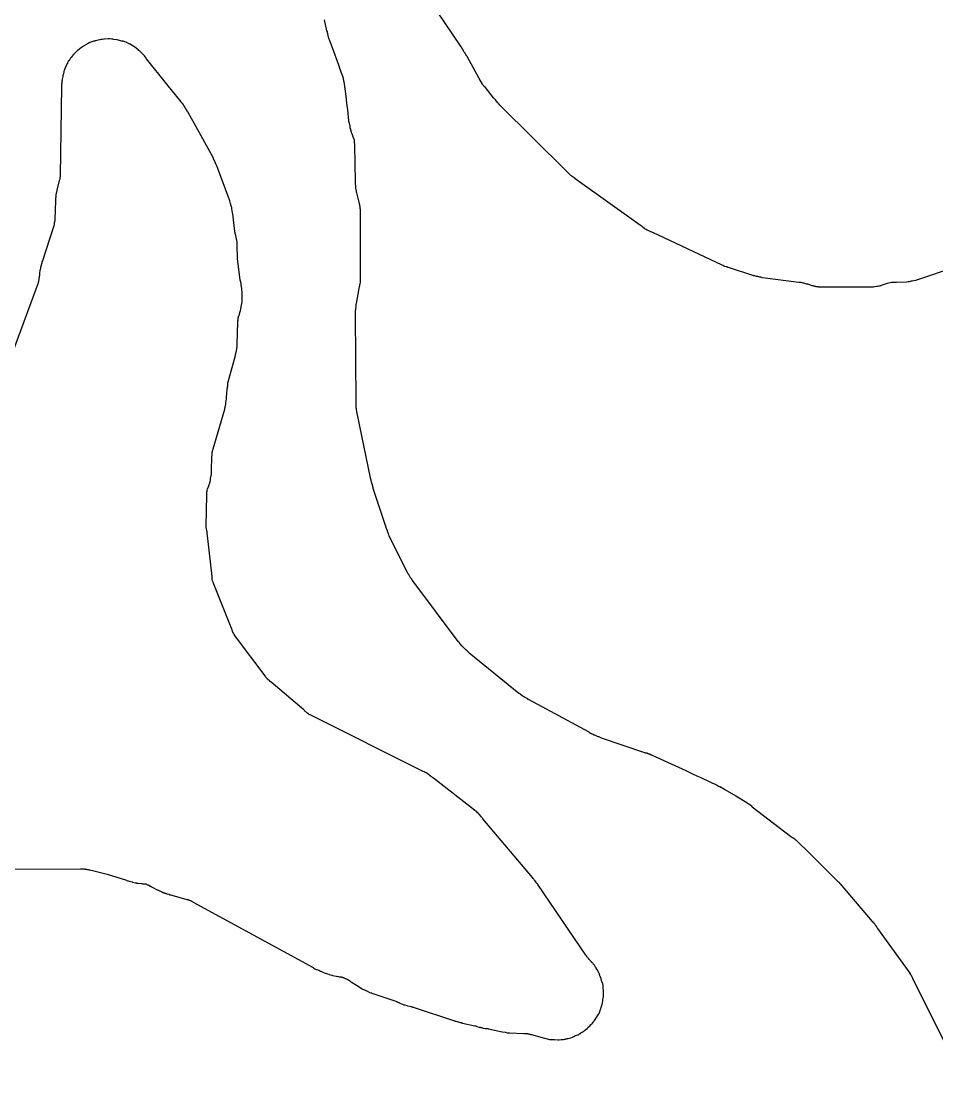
# Model space of a CAD drawing. Header units: millimetres. Extents: x 0 to 300, y 0 to 300.
# Drawn here: x 152.9 to 201.9, y 55.6 to 112.8 of the extents above; entities that cross this region are included whole.
import ezdxf

# ---------------------------------------------------------------- set-up
doc = ezdxf.new("R2010")
doc.units = ezdxf.units.MM
doc.layers.add('CUT', color=7, linetype='CONTINUOUS')

msp = doc.modelspace()

# ---------------------------------------------------------------- linework, layer by layer
at = {"layer": 'CUT'}
for points in [[(202.96, 99.64), (200.79, 98.91), (200.78, 98.91), (200.69, 98.88), (200.61, 98.87), (200.58, 98.86), (200.55, 98.86), (200.5, 98.85), (200.45, 98.84), (200.43, 98.83), (200.39, 98.83), (200.3, 98.82), (199.76, 98.8), (199.67, 98.8), (199.62, 98.8), (199.5, 98.79), (199.42, 98.78), (199.33, 98.76), (199.27, 98.74), (199.22, 98.72), (199.06, 98.68), (198.99, 98.65), (198.95, 98.63), (198.92, 98.62), (198.89, 98.61), (198.84, 98.6), (198.83, 98.6), (198.82, 98.6), (198.75, 98.59), (198.69, 98.58), (198.61, 98.56), (198.54, 98.55), (198.47, 98.54), (198.4, 98.54), (195.68, 98.55), (195.61, 98.55), (195.6, 98.55), (195.58, 98.56), (195.52, 98.57), (195.49, 98.57), (195.48, 98.57), (195.47, 98.57), (195.46, 98.57), (195.45, 98.58), (195.41, 98.59), (195.4, 98.59), (195.39, 98.59), (195.35, 98.6), (195.34, 98.6), (195.3, 98.61), (195.28, 98.61), (195.25, 98.62), (195.2, 98.63), (195.17, 98.65), (195.12, 98.67), (195.06, 98.69), (195.04, 98.69), (195.02, 98.7), (195.01, 98.7), (194.99, 98.71), (194.96, 98.71), (194.8, 98.76), (194.76, 98.77), (194.66, 98.79), (194.6, 98.8), (194.54, 98.8), (192.59, 99.05), (192.56, 99.05), (192.55, 99.06), (192.5, 99.08), (192.44, 99.09), (192.42, 99.09), (192.39, 99.1), (192.38, 99.1), (192.34, 99.11), (192.29, 99.11), (192.27, 99.11), (192.25, 99.12), (192.24, 99.12), (192.22, 99.13), (192.16, 99.15), (192.14, 99.15), (192.13, 99.16), (192.12, 99.16), (192.11, 99.16), (192.09, 99.17), (192.08, 99.17), (192.06, 99.17), (190.76, 99.6), (190.73, 99.61), (190.67, 99.63), (190.64, 99.64), (190.63, 99.64), (190.57, 99.66), (190.56, 99.66), (190.54, 99.67), (190.53, 99.67), (190.52, 99.68), (190.51, 99.68), (190.49, 99.69), (190.48, 99.69), (190.47, 99.7), (190.46, 99.7), (190.42, 99.72), (186.71, 101.47), (186.68, 101.48), (186.57, 101.53), (186.46, 101.58), (186.45, 101.59), (186.42, 101.6), (186.41, 101.61), (186.38, 101.62), (186.37, 101.62), (186.35, 101.63), (186.34, 101.63), (186.31, 101.65), (186.28, 101.67), (186.25, 101.69), (186.19, 101.74), (186.15, 101.78), (186.11, 101.81), (186.1, 101.82), (186.08, 101.83), (186.05, 101.85), (182.55, 104.36), (182.54, 104.37), (182.49, 104.4), (182.43, 104.44), (182.4, 104.47), (182.38, 104.48), (182.35, 104.51), (182.34, 104.52), (182.31, 104.54), (182.28, 104.57), (182.23, 104.61), (182.18, 104.66), (182.17, 104.67), (182.13, 104.71), (182.11, 104.72), (182.1, 104.73), (182.09, 104.74), (182.09, 104.75), (182.07, 104.76), (178.51, 108.3), (178.46, 108.35), (178.44, 108.38), (178.42, 108.4), (178.38, 108.44), (178.37, 108.45), (178.34, 108.49), (178.32, 108.51), (178.31, 108.53), (178.27, 108.58), (178.2, 108.66), (178.17, 108.68), (178.17, 108.69), (177.73, 109.24), (177.68, 109.28), (177.67, 109.29), (177.65, 109.33), (177.64, 109.33), (177.63, 109.35), (177.59, 109.4), (177.58, 109.41), (177.55, 109.47), (177.4, 109.73), (177.38, 109.76), (176.77, 110.87), (176.75, 110.91), (176.74, 110.92), (176.72, 110.95), (176.71, 110.96), (176.71, 110.97), (176.7, 110.98), (176.69, 110.99), (176.69, 111), (176.68, 111.01), (176.68, 111.02), (176.67, 111.03), (176.67, 111.04), (176.64, 111.09), (176.63, 111.1), (176.62, 111.11), (176.6, 111.14), (176.58, 111.18), (176.57, 111.19), (176.56, 111.2), (176.56, 111.21), (176.55, 111.22), (176.55, 111.23), (176.54, 111.23), (176.53, 111.25), (176.53, 111.26), (176.51, 111.3), (176.5, 111.32), (176.47, 111.36), (176.46, 111.39), (176.43, 111.43), (175.12, 113.35)], [(169.09, 112.88), (169.22, 112.28), (169.24, 112.23), (169.25, 112.19), (169.26, 112.17), (169.27, 112.11), (169.28, 112.07), (169.29, 112.05), (169.29, 112.03), (169.31, 111.95), (169.32, 111.91), (169.34, 111.85), (169.35, 111.83), (169.36, 111.81), (169.36, 111.8), (169.36, 111.79), (169.37, 111.78), (169.37, 111.77), (169.38, 111.75), (169.39, 111.73), (169.78, 110.66), (169.85, 110.47), (169.89, 110.35), (169.9, 110.33), (170.04, 109.94), (170.05, 109.92), (170.06, 109.89), (170.07, 109.88), (170.07, 109.87), (170.07, 109.86), (170.07, 109.85), (170.08, 109.84), (170.08, 109.83), (170.08, 109.82), (170.08, 109.81), (170.09, 109.8), (170.09, 109.79), (170.09, 109.77), (170.1, 109.76), (170.11, 109.73), (170.11, 109.72), (170.11, 109.71), (170.11, 109.7), (170.12, 109.65), (170.13, 109.64), (170.13, 109.63), (170.13, 109.62), (170.13, 109.61), (170.13, 109.6), (170.13, 109.59), (170.13, 109.58), (170.14, 109.57), (170.24, 108.79), (170.29, 108.4), (170.32, 108.16), (170.33, 108.05), (170.4, 107.47), (170.4, 107.45), (170.41, 107.39), (170.42, 107.36), (170.42, 107.35), (170.43, 107.34), (170.43, 107.33), (170.43, 107.31), (170.44, 107.28), (170.46, 107.16), (170.46, 107.15), (170.46, 107.14), (170.46, 107.13), (170.47, 107.12), (170.47, 107.11), (170.47, 107.1), (170.47, 107.07), (170.49, 107.01), (170.5, 106.98), (170.5, 106.97), (170.51, 106.96), (170.51, 106.95), (170.51, 106.94), (170.52, 106.9), (170.54, 106.85), (170.56, 106.79), (170.57, 106.78), (170.58, 106.76), (170.58, 106.75), (170.58, 106.74), (170.59, 106.72), (170.59, 106.71), (170.6, 106.69), (170.6, 106.68), (170.61, 106.65), (170.63, 106.61), (170.64, 106.57), (170.65, 106.55), (170.66, 106.54), (170.66, 106.53), (170.66, 106.52), (170.67, 106.52), (170.67, 106.51), (170.67, 106.49), (170.67, 106.48), (170.68, 106.44), (170.69, 106.44), (170.69, 106.42), (170.69, 106.41), (170.69, 106.39), (170.69, 106.37), (170.7, 106.34), (170.7, 106.33), (170.7, 106.3), (170.7, 106.28), (170.71, 106.24), (170.71, 106.23), (170.71, 106.22), (170.71, 106.2), (170.71, 106.19), (170.71, 106.15), (170.71, 106.14), (170.75, 104.21), (170.75, 104.19), (170.75, 104.16), (170.75, 104.13), (170.75, 104.09), (170.76, 103.98), (170.76, 103.97), (170.76, 103.94), (170.76, 103.91), (170.77, 103.86), (170.8, 103.7), (170.81, 103.65), (170.82, 103.6), (170.95, 103.11), (170.95, 103.1), (170.96, 103.07), (170.97, 103.04), (170.97, 103.03), (170.97, 103.02), (170.97, 103.01), (170.98, 102.99), (170.98, 102.98), (170.99, 102.9), (170.99, 102.89), (171, 102.88), (171, 102.87), (171, 102.85), (171, 102.78), (171.01, 102.73), (171.01, 102.72), (171.01, 102.7), (171.01, 102.67), (171.02, 102.66), (171.02, 102.65), (171.02, 102.63), (171.02, 102.6), (171.01, 102.15), (171.01, 101.71), (171.01, 100.97), (171.01, 99.94), (171.01, 98.9), (171.01, 98.88), (171.01, 98.87), (171.01, 98.85), (171.01, 98.84), (171.01, 98.83), (171.01, 98.82), (171.01, 98.79), (171.01, 98.78), (171.01, 98.77), (171, 98.76), (171, 98.74), (171, 98.73), (171, 98.71), (170.99, 98.67), (170.99, 98.65), (170.98, 98.62), (170.96, 98.56), (170.96, 98.53), (170.95, 98.49), (170.95, 98.48), (170.8, 97.68), (170.79, 97.63), (170.79, 97.6), (170.79, 97.57), (170.79, 97.56), (170.79, 97.54), (170.78, 97.51), (170.76, 97.38), (170.76, 97.34), (170.76, 97.32), (170.76, 97.31), (170.75, 97.29), (170.75, 97.22), (170.75, 97.13), (170.75, 97.12), (170.75, 97.1), (170.75, 97.09), (170.78, 92.36), (170.78, 92.33), (170.78, 92.31), (170.78, 92.28), (170.78, 92.26), (170.78, 92.2), (170.79, 92.18), (170.79, 92.17), (170.79, 92.15), (170.79, 92.13), (170.79, 92.12), (170.79, 92.11), (170.79, 92.1), (170.79, 92.09), (170.79, 92.08), (170.79, 92.07), (170.8, 92.06), (170.8, 92.04), (170.8, 92.03), (170.8, 92.01), (170.82, 91.87), (170.83, 91.83), (170.83, 91.81), (170.84, 91.77), (170.84, 91.75), (170.85, 91.72), (170.85, 91.71), (171.56, 88.32), (171.56, 88.3), (171.57, 88.29), (171.57, 88.26), (171.58, 88.23), (171.59, 88.18), (171.59, 88.17), (171.6, 88.13), (171.61, 88.11), (171.62, 88.07), (171.62, 88.06), (171.63, 88.03), (171.64, 88.02), (171.67, 87.9), (171.67, 87.87), (171.68, 87.85), (171.68, 87.83), (171.69, 87.82), (171.7, 87.79), (171.7, 87.77), (172.43, 85.58), (172.44, 85.56), (172.45, 85.54), (172.46, 85.52), (172.46, 85.51), (172.46, 85.5), (172.47, 85.48), (172.52, 85.34), (172.54, 85.28), (172.56, 85.24), (172.56, 85.23), (172.58, 85.19), (173.56, 83.23), (173.57, 83.21), (173.58, 83.2), (173.58, 83.19), (173.6, 83.16), (173.68, 83.02), (173.7, 82.99), (173.76, 82.91), (173.77, 82.89), (173.78, 82.87), (173.79, 82.86), (173.8, 82.84), (173.81, 82.84), (173.82, 82.82), (173.83, 82.8), (176.26, 79.56), (176.29, 79.54), (176.3, 79.53), (176.31, 79.52), (176.32, 79.5), (176.32, 79.49), (176.34, 79.48), (176.34, 79.47), (176.35, 79.45), (176.38, 79.41), (176.45, 79.33), (176.48, 79.31), (176.49, 79.3), (176.53, 79.26), (176.55, 79.24), (176.59, 79.19), (176.64, 79.15), (176.68, 79.12), (176.69, 79.11), (176.7, 79.11), (176.71, 79.1), (176.72, 79.09), (176.73, 79.08), (176.73, 79.07), (176.74, 79.06), (176.75, 79.06), (176.75, 79.05), (176.82, 78.99), (176.84, 78.97), (179.53, 76.79), (179.55, 76.78), (179.56, 76.77), (179.57, 76.77), (179.58, 76.76), (179.59, 76.75), (179.6, 76.74), (179.61, 76.73), (179.68, 76.68), (179.69, 76.67), (179.7, 76.67), (179.7, 76.66), (179.71, 76.66), (179.72, 76.65), (179.76, 76.62), (179.77, 76.61), (179.78, 76.61), (179.8, 76.6), (179.81, 76.59), (179.95, 76.51), (179.97, 76.49), (179.98, 76.49), (179.99, 76.48), (180, 76.48), (180.01, 76.47), (180.04, 76.46), (180.05, 76.45), (183.27, 74.71), (183.3, 74.69), (183.31, 74.68), (183.36, 74.65), (183.38, 74.64), (183.4, 74.63), (183.42, 74.62), (183.44, 74.61), (183.45, 74.61), (183.49, 74.59), (183.5, 74.59), (183.51, 74.58), (183.52, 74.57), (183.54, 74.56), (183.56, 74.55), (183.59, 74.54), (183.6, 74.54), (183.62, 74.53), (183.76, 74.47), (183.79, 74.46), (183.85, 74.44), (183.86, 74.43), (183.94, 74.4), (186.2, 73.63), (186.24, 73.61), (186.25, 73.61), (186.3, 73.59), (186.35, 73.58), (186.36, 73.58), (186.38, 73.58), (186.4, 73.57), (186.41, 73.57), (186.42, 73.57), (186.43, 73.56), (186.44, 73.56), (186.45, 73.56), (186.45, 73.55), (186.46, 73.55), (186.47, 73.55), (186.48, 73.54), (186.5, 73.53), (186.52, 73.53), (186.53, 73.53), (186.53, 73.52), (186.54, 73.52), (186.55, 73.51), (186.56, 73.51), (186.57, 73.51), (186.62, 73.49), (186.63, 73.49), (186.66, 73.47), (186.67, 73.47), (186.71, 73.45), (188.47, 72.64), (188.8, 72.48), (189.1, 72.34), (189.28, 72.26), (189.76, 72.04), (189.8, 72.02), (189.9, 71.97), (189.93, 71.96), (190.08, 71.89), (190.11, 71.87), (190.23, 71.81), (190.27, 71.79), (190.28, 71.79), (190.28, 71.78), (190.3, 71.78), (190.31, 71.78), (190.31, 71.77), (190.33, 71.76), (190.34, 71.76), (190.34, 71.75), (190.37, 71.74), (190.4, 71.72), (190.41, 71.72), (190.42, 71.71), (190.44, 71.7), (190.45, 71.7), (190.46, 71.69), (190.47, 71.68), (190.49, 71.67), (190.5, 71.67), (190.57, 71.63), (191.15, 71.28), (191.75, 70.92), (191.77, 70.9), (191.78, 70.89), (191.79, 70.88), (191.8, 70.88), (191.81, 70.88), (191.82, 70.87), (191.83, 70.86), (191.84, 70.86), (191.84, 70.85), (191.85, 70.85), (191.86, 70.84), (191.87, 70.84), (191.87, 70.83), (191.88, 70.83), (191.89, 70.82), (191.9, 70.82), (191.91, 70.81), (191.92, 70.8), (191.93, 70.8), (191.93, 70.79), (191.95, 70.78), (191.97, 70.77), (191.98, 70.76), (192, 70.74), (192, 70.73), (192.03, 70.7), (194.08, 69.12), (194.14, 69.09), (194.19, 69.05), (194.21, 69.04), (194.23, 69.03), (194.24, 69.03), (194.25, 69.03), (194.25, 69.02), (194.26, 69.02), (194.26, 69.01), (194.27, 69), (194.28, 69), (194.29, 68.99), (194.3, 68.98), (194.31, 68.97), (194.33, 68.95), (194.34, 68.95), (194.35, 68.94), (194.36, 68.93), (194.37, 68.92), (194.39, 68.91), (194.39, 68.9), (194.4, 68.89), (194.42, 68.88), (195.1, 68.21), (195.51, 67.8), (196.58, 66.73), (196.62, 66.7), (196.65, 66.67), (196.66, 66.67), (196.66, 66.66), (196.67, 66.66), (196.67, 66.65), (196.68, 66.65), (196.69, 66.64), (196.69, 66.63), (196.7, 66.63), (196.71, 66.62), (196.71, 66.61), (196.72, 66.61), (196.72, 66.6), (196.73, 66.59), (196.74, 66.58), (196.75, 66.57), (198.47, 64.55), (198.48, 64.55), (198.49, 64.54), (198.49, 64.53), (198.5, 64.51), (198.52, 64.49), (198.53, 64.49), (198.54, 64.48), (198.54, 64.47), (198.55, 64.47), (198.56, 64.47), (198.57, 64.45), (198.58, 64.44), (198.58, 64.43), (198.61, 64.4), (198.63, 64.37), (198.65, 64.34), (198.67, 64.31), (198.68, 64.3), (198.68, 64.29), (198.69, 64.28), (198.7, 64.26), (198.72, 64.23), (198.72, 64.22), (198.74, 64.2), (198.75, 64.17), (200.48, 61.78), (200.49, 61.76), (200.52, 61.71), (200.53, 61.69), (200.55, 61.67), (200.55, 61.66), (200.57, 61.63), (200.59, 61.58), (200.6, 61.56), (200.62, 61.52), (203.57, 55.59)], [(151.8, 67.36), (156.03, 67.38), (156.09, 67.38), (156.1, 67.38), (156.15, 67.37), (156.2, 67.37), (156.22, 67.37), (156.23, 67.37), (156.26, 67.36), (156.31, 67.35), (156.32, 67.35), (156.34, 67.35), (156.35, 67.35), (156.37, 67.34), (156.38, 67.34), (156.39, 67.34), (156.42, 67.33), (156.44, 67.33), (156.47, 67.32), (156.49, 67.32), (156.52, 67.31), (156.53, 67.31), (157.45, 67.08), (157.46, 67.08), (158.49, 66.76), (158.5, 66.75), (158.51, 66.75), (158.57, 66.73), (158.58, 66.73), (158.63, 66.71), (158.79, 66.67), (158.82, 66.66), (158.98, 66.63), (159, 66.62), (159.02, 66.62), (159.05, 66.61), (159.11, 66.6), (159.29, 66.59), (159.34, 66.57), (159.4, 66.56), (159.47, 66.56), (159.48, 66.56), (159.52, 66.56), (159.56, 66.55), (159.58, 66.54), (159.62, 66.52), (159.66, 66.51), (159.67, 66.51), (159.67, 66.5), (159.68, 66.49), (159.69, 66.49), (159.7, 66.49), (159.71, 66.48), (159.72, 66.48), (159.72, 66.47), (159.73, 66.46), (159.74, 66.46), (159.75, 66.45), (159.78, 66.44), (159.79, 66.43), (159.8, 66.42), (159.81, 66.42), (159.83, 66.4), (160.17, 66.23), (160.18, 66.23), (160.23, 66.21), (160.35, 66.15), (160.36, 66.14), (160.37, 66.14), (160.38, 66.14), (160.4, 66.13), (160.41, 66.12), (160.43, 66.11), (160.44, 66.11), (160.46, 66.1), (160.47, 66.1), (160.48, 66.09), (160.49, 66.09), (160.5, 66.09), (160.52, 66.08), (160.54, 66.07), (160.55, 66.07), (160.56, 66.07), (160.57, 66.06), (160.58, 66.06), (160.59, 66.06), (160.6, 66.05), (160.61, 66.05), (160.62, 66.05), (160.65, 66.04), (160.66, 66.04), (160.69, 66.03), (160.76, 66.01), (160.77, 66), (160.79, 65.99), (160.82, 65.98), (160.85, 65.97), (161.68, 65.75), (161.74, 65.73), (161.78, 65.72), (161.79, 65.71), (161.8, 65.71), (161.81, 65.71), (161.84, 65.7), (161.85, 65.7), (161.85, 65.69), (161.87, 65.69), (161.88, 65.68), (161.89, 65.68), (161.9, 65.68), (161.91, 65.68), (161.92, 65.67), (161.96, 65.65), (161.97, 65.64), (161.98, 65.63), (161.99, 65.63), (162.01, 65.62), (162.02, 65.62), (162.04, 65.61), (162.05, 65.6), (162.06, 65.59), (168.5, 62.08), (168.54, 62.05), (168.58, 62.02), (168.63, 62), (168.68, 61.98), (168.69, 61.98), (168.79, 61.94), (168.8, 61.94), (168.82, 61.93), (168.83, 61.92), (168.88, 61.89), (168.91, 61.88), (168.94, 61.87), (169.05, 61.81), (169.09, 61.79), (169.14, 61.78), (169.33, 61.72), (169.35, 61.71), (169.49, 61.67), (169.53, 61.66), (169.73, 61.62), (169.74, 61.62), (169.85, 61.6), (169.89, 61.59), (169.9, 61.59), (169.95, 61.58), (169.98, 61.58), (170, 61.58), (170.01, 61.58), (170.01, 61.57), (170.02, 61.57), (170.03, 61.57), (170.04, 61.57), (170.05, 61.57), (170.06, 61.56), (170.07, 61.56), (170.08, 61.56), (170.09, 61.55), (170.1, 61.55), (170.12, 61.54), (170.13, 61.54), (170.14, 61.54), (170.14, 61.53), (170.18, 61.51), (170.21, 61.5), (170.23, 61.49), (170.26, 61.48), (170.28, 61.47), (170.29, 61.47), (170.3, 61.47), (170.31, 61.46), (170.32, 61.46), (170.32, 61.45), (170.33, 61.45), (170.34, 61.44), (170.35, 61.44), (170.36, 61.44), (170.36, 61.43), (170.38, 61.42), (170.4, 61.41), (170.41, 61.4), (170.43, 61.39), (170.44, 61.39), (170.45, 61.38), (170.46, 61.37), (170.5, 61.34), (170.54, 61.31), (170.97, 61.05), (170.99, 61.03), (171.04, 61), (171.06, 60.99), (171.15, 60.93), (171.2, 60.9), (171.24, 60.89), (171.24, 60.88), (171.25, 60.88), (171.35, 60.83), (171.41, 60.81), (171.42, 60.8), (171.54, 60.75), (171.58, 60.73), (171.62, 60.72), (171.64, 60.71), (172.98, 60.26), (173.03, 60.23), (173.08, 60.21), (173.09, 60.2), (173.12, 60.19), (173.15, 60.18), (173.24, 60.13), (173.29, 60.11), (173.33, 60.1), (173.35, 60.09), (173.38, 60.09), (173.4, 60.08), (173.51, 60.04), (173.56, 60.03), (173.75, 59.99), (173.79, 59.98), (173.8, 59.97), (173.81, 59.97), (173.83, 59.96), (173.86, 59.95), (173.88, 59.95), (173.91, 59.94), (173.96, 59.93), (176.02, 59.24), (176.03, 59.24), (176.06, 59.23), (176.08, 59.22), (176.1, 59.22), (176.12, 59.21), (176.13, 59.21), (176.14, 59.21), (176.15, 59.21), (176.2, 59.19), (176.22, 59.19), (176.33, 59.15), (176.38, 59.14), (176.4, 59.13), (176.41, 59.13), (176.42, 59.13), (176.43, 59.13), (176.45, 59.12), (176.47, 59.11), (176.49, 59.11), (176.51, 59.1), (177.17, 58.96), (177.18, 58.96), (177.21, 58.95), (177.22, 58.95), (177.23, 58.94), (177.24, 58.94), (177.27, 58.93), (177.4, 58.89), (177.45, 58.88), (177.46, 58.87), (177.52, 58.86), (177.53, 58.86), (177.57, 58.85), (177.61, 58.84), (177.62, 58.84), (177.72, 58.82), (177.78, 58.81), (177.8, 58.81), (177.84, 58.81), (177.86, 58.81), (177.87, 58.81), (177.88, 58.8), (177.89, 58.8), (178.63, 58.64), (178.65, 58.64), (178.79, 58.61), (178.81, 58.61), (178.89, 58.59), (178.96, 58.59), (179.03, 58.59), (179.79, 58.55), (179.82, 58.55), (179.83, 58.55), (179.84, 58.55), (179.87, 58.55), (179.92, 58.54), (179.94, 58.54), (179.95, 58.54), (179.97, 58.54), (179.98, 58.54), (179.99, 58.54), (180, 58.54), (180.01, 58.53), (180.02, 58.53), (180.04, 58.52), (180.05, 58.52), (180.07, 58.52), (180.09, 58.51), (180.1, 58.51), (180.11, 58.51), (180.12, 58.51), (180.14, 58.5), (180.15, 58.5), (180.16, 58.5), (180.17, 58.49), (180.2, 58.49), (180.9, 58.29), (180.92, 58.29), (181.09, 58.25), (181.16, 58.23), (181.19, 58.23), (181.23, 58.23), (181.24, 58.23), (181.3, 58.22), (181.35, 58.22), (181.42, 58.22), (181.44, 58.22), (181.62, 58.21), (181.69, 58.21), (181.8, 58.22), (181.81, 58.22), (181.84, 58.22), (181.86, 58.22), (181.91, 58.23), (181.97, 58.24), (182.03, 58.25), (182.06, 58.26), (182.07, 58.26), (182.12, 58.27), (182.17, 58.28), (182.31, 58.32), (182.39, 58.35), (182.47, 58.39), (182.52, 58.41), (182.53, 58.42), (182.56, 58.43), (182.58, 58.43), (182.63, 58.45), (182.64, 58.45), (182.69, 58.47), (182.71, 58.48), (182.73, 58.5), (182.74, 58.5), (182.75, 58.51), (182.77, 58.52), (182.79, 58.53), (182.8, 58.54), (182.81, 58.54), (182.82, 58.55), (182.83, 58.56), (182.84, 58.57), (182.85, 58.58), (182.98, 58.65), (183.05, 58.7), (183.18, 58.81), (183.21, 58.85), (183.34, 58.98), (183.38, 59.02), (183.39, 59.02), (183.43, 59.06), (183.47, 59.1), (183.51, 59.15), (183.51, 59.16), (183.54, 59.19), (183.54, 59.2), (183.55, 59.21), (183.57, 59.25), (183.69, 59.41), (183.7, 59.42), (183.71, 59.43), (183.71, 59.44), (183.74, 59.49), (183.74, 59.5), (183.78, 59.54), (183.82, 59.62), (183.84, 59.67), (183.88, 59.77), (183.89, 59.82), (183.9, 59.84), (183.91, 59.86), (183.93, 59.94), (183.95, 59.99), (183.95, 60), (183.96, 60.01), (183.96, 60.02), (183.96, 60.03), (183.97, 60.05), (183.97, 60.06), (183.99, 60.11), (183.99, 60.13), (184, 60.17), (184, 60.18), (184.03, 60.32), (184.03, 60.35), (184.04, 60.45), (184.05, 60.48), (184.06, 60.52), (184.06, 60.57), (184.06, 60.81), (184.06, 60.85), (184.05, 60.97), (184.05, 60.98), (184.05, 61.01), (184.05, 61.05), (184.04, 61.11), (184.02, 61.2), (184, 61.25), (183.99, 61.29), (183.98, 61.32), (183.95, 61.41), (183.94, 61.44), (183.94, 61.45), (183.94, 61.47), (183.92, 61.51), (183.92, 61.52), (183.91, 61.54), (183.91, 61.55), (183.89, 61.61), (183.87, 61.64), (183.87, 61.65), (183.85, 61.71), (183.84, 61.74), (183.83, 61.77), (183.81, 61.8), (183.8, 61.82), (183.8, 61.83), (183.77, 61.87), (183.77, 61.88), (183.76, 61.9), (183.75, 61.91), (183.74, 61.92), (183.74, 61.93), (183.74, 61.94), (183.73, 61.95), (183.72, 61.96), (183.72, 61.97), (183.7, 62), (183.65, 62.08), (183.65, 62.09), (183.64, 62.1), (183.63, 62.11), (183.62, 62.13), (183.61, 62.14), (183.6, 62.15), (183.59, 62.17), (183.57, 62.21), (183.54, 62.24), (183.53, 62.25), (183.53, 62.26), (183.51, 62.28), (183.48, 62.31), (183.47, 62.32), (183.47, 62.33), (183.44, 62.35), (183.43, 62.36), (183.42, 62.37), (183.41, 62.38), (183.4, 62.4), (183.36, 62.44), (183.35, 62.45), (183.34, 62.46), (183.33, 62.47), (183.32, 62.48), (183.31, 62.49), (183.3, 62.5), (183.29, 62.52), (183.28, 62.53), (183.27, 62.54), (183.27, 62.55), (183.26, 62.56), (183.25, 62.57), (183.24, 62.58), (183.23, 62.59), (183.23, 62.6), (183.22, 62.61), (183.21, 62.62), (183.19, 62.65), (183.19, 62.66), (183.15, 62.7), (183.12, 62.74), (183.12, 62.75), (180.54, 66.54), (180.52, 66.56), (180.5, 66.58), (180.49, 66.6), (180.37, 66.76), (180.35, 66.79), (180.34, 66.79), (180.33, 66.81), (180.3, 66.84), (180.29, 66.86), (180.25, 66.9), (180.25, 66.91), (177.6, 70.06), (177.6, 70.07), (177.58, 70.09), (177.56, 70.1), (177.56, 70.11), (177.51, 70.16), (177.51, 70.17), (177.39, 70.3), (177.36, 70.33), (177.31, 70.38), (177.27, 70.43), (177.21, 70.46), (177.16, 70.5), (177.15, 70.5), (177.14, 70.51), (174.94, 72.23), (174.92, 72.25), (174.9, 72.26), (174.9, 72.27), (174.87, 72.28), (174.85, 72.29), (174.85, 72.3), (174.84, 72.3), (174.79, 72.34), (174.77, 72.35), (174.68, 72.42), (174.6, 72.48), (174.55, 72.51), (174.5, 72.54), (174.45, 72.57), (174.4, 72.59), (168.37, 75.6), (168.33, 75.62), (168.32, 75.63), (168.28, 75.65), (168.27, 75.66), (168.26, 75.67), (168.23, 75.69), (168.22, 75.69), (168.2, 75.71), (168.18, 75.72), (168.17, 75.73), (168.15, 75.74), (168.13, 75.76), (168.1, 75.78), (168.09, 75.79), (168.08, 75.8), (168.07, 75.81), (168.05, 75.83), (168.03, 75.86), (167.99, 75.9), (166.25, 77.38), (166.23, 77.39), (166.21, 77.4), (166.19, 77.42), (166.15, 77.46), (166.14, 77.46), (166.1, 77.5), (166.09, 77.51), (166.07, 77.52), (166.07, 77.53), (166.06, 77.53), (166.04, 77.55), (166.01, 77.58), (166, 77.6), (165.97, 77.63), (165.96, 77.65), (165.95, 77.66), (165.94, 77.69), (165.93, 77.69), (165.92, 77.71), (164.33, 79.83), (164.27, 79.94), (164.23, 80), (164.2, 80.06), (164.18, 80.11), (164.16, 80.16), (164.16, 80.17), (164.15, 80.19), (164.14, 80.21), (163.18, 82.63), (163.16, 82.68), (163.14, 82.71), (163.13, 82.73), (163.13, 82.74), (163.12, 82.76), (163.1, 82.81), (163.09, 82.87), (163.08, 82.92), (163.08, 82.97), (163.08, 83.04), (162.82, 85.38), (162.81, 85.44), (162.8, 85.49), (162.8, 85.5), (162.78, 85.59), (162.77, 85.68), (162.77, 85.74), (162.79, 87.39), (162.79, 87.4), (162.79, 87.44), (162.8, 87.53), (162.8, 87.57), (162.81, 87.59), (162.81, 87.61), (162.82, 87.65), (162.82, 87.67), (162.84, 87.73), (162.84, 87.75), (162.85, 87.78), (162.86, 87.8), (162.87, 87.82), (162.88, 87.84), (162.89, 87.87), (162.9, 87.89), (162.91, 87.92), (162.91, 87.93), (162.92, 87.95), (162.92, 87.96), (162.93, 87.97), (162.94, 88), (162.94, 88.02), (162.95, 88.04), (162.96, 88.06), (162.96, 88.07), (162.98, 88.13), (162.99, 88.18), (162.99, 88.2), (163, 88.23), (163, 88.27), (163, 88.29), (163, 88.3), (163.02, 88.4), (163.03, 88.42), (163.04, 88.51), (163.04, 88.52), (163.05, 88.62), (163.05, 88.68), (163.05, 88.73), (163.07, 89.45), (163.07, 89.47), (163.07, 89.49), (163.08, 89.53), (163.08, 89.6), (163.08, 89.63), (163.08, 89.64), (163.08, 89.65), (163.09, 89.68), (163.09, 89.71), (163.1, 89.75), (163.1, 89.76), (163.12, 89.82), (163.12, 89.83), (163.13, 89.86), (163.14, 89.88), (163.76, 92.01), (163.77, 92.06), (163.77, 92.07), (163.78, 92.12), (163.82, 92.28), (163.82, 92.33), (163.84, 92.47), (163.85, 92.55), (163.85, 92.61), (163.87, 92.88), (163.89, 93.03), (163.89, 93.06), (163.89, 93.1), (163.89, 93.11), (163.9, 93.13), (163.91, 93.2), (163.91, 93.21), (163.92, 93.25), (163.92, 93.32), (163.92, 93.33), (163.93, 93.42), (163.94, 93.48), (164.33, 94.88), (164.34, 94.92), (164.34, 94.93), (164.35, 94.99), (164.39, 95.15), (164.4, 95.22), (164.4, 95.26), (164.4, 95.28), (164.42, 95.36), (164.42, 95.43), (164.42, 95.5), (164.46, 96.68), (164.46, 96.7), (164.46, 96.71), (164.46, 96.72), (164.46, 96.74), (164.47, 96.79), (164.47, 96.8), (164.48, 96.85), (164.48, 96.89), (164.48, 96.9), (164.48, 96.91), (164.49, 96.93), (164.49, 96.95), (164.49, 96.96), (164.5, 96.97), (164.52, 97.02), (164.52, 97.03), (164.54, 97.07), (164.55, 97.11), (164.59, 97.24), (164.61, 97.3), (164.62, 97.36), (164.62, 97.4), (164.62, 97.42), (164.63, 97.44), (164.64, 97.5), (164.67, 97.67), (164.67, 97.68), (164.69, 97.76), (164.69, 97.83), (164.69, 98.24), (164.69, 98.28), (164.68, 98.42), (164.67, 98.47), (164.64, 98.67), (164.64, 98.69), (164.63, 98.75), (164.63, 98.76), (164.62, 98.8), (164.62, 98.82), (164.61, 98.87), (164.59, 98.92), (164.59, 98.93), (164.45, 100.09), (164.44, 100.14), (164.44, 100.18), (164.44, 100.21), (164.43, 100.69), (164.43, 100.77), (164.43, 100.81), (164.42, 100.91), (164.42, 100.92), (164.42, 100.95), (164.42, 100.98), (164.41, 101.04), (164.37, 101.23), (164.37, 101.24), (164.36, 101.28), (164.36, 101.31), (164.34, 101.37), (164.32, 101.42), (164.32, 101.45), (164.31, 101.47), (164.3, 101.49), (164.29, 101.53), (164.19, 102.47), (164.18, 102.52), (164.17, 102.57), (164.15, 102.61), (164.15, 102.62), (164.14, 102.76), (164.13, 102.81), (164.12, 102.85), (164.09, 102.94), (164.08, 102.96), (164.08, 102.98), (164.08, 102.99), (164.08, 103), (164.07, 103.02), (164.07, 103.03), (164.07, 103.04), (164.03, 103.18), (164.03, 103.19), (164.02, 103.21), (164.01, 103.23), (164, 103.28), (163.98, 103.32), (163.39, 104.9), (163.39, 104.91), (163.38, 104.93), (163.37, 104.96), (163.37, 104.97), (163.36, 104.98), (163.35, 105.01), (163.33, 105.04), (163.33, 105.05), (163.32, 105.07), (163.31, 105.09), (163.3, 105.1), (163.29, 105.12), (163.28, 105.14), (163.26, 105.19), (163.2, 105.33), (163.19, 105.34), (163.18, 105.37), (163.18, 105.38), (163.17, 105.39), (163.16, 105.4), (163.16, 105.41), (163.15, 105.42), (163.15, 105.44), (163.13, 105.49), (162.13, 107.31), (161.82, 107.88), (161.81, 107.9), (161.8, 107.91), (161.79, 107.92), (161.77, 107.95), (161.75, 107.98), (161.74, 107.99), (161.74, 108), (161.73, 108.01), (161.73, 108.03), (161.72, 108.04), (161.69, 108.08), (161.69, 108.09), (161.68, 108.1), (161.66, 108.13), (161.66, 108.14), (161.65, 108.15), (161.64, 108.16), (161.62, 108.19), (161.62, 108.2), (161.61, 108.22), (161.61, 108.23), (161.6, 108.23), (161.6, 108.24), (161.59, 108.25), (161.57, 108.27), (161.55, 108.3), (161.55, 108.31), (161.54, 108.33), (161.53, 108.34), (161.52, 108.36), (161.5, 108.38), (161.49, 108.39), (161.46, 108.42), (161.46, 108.43), (161.45, 108.43), (161.44, 108.44), (161.43, 108.45), (161.42, 108.48), (160.66, 109.42), (159.56, 110.79), (159.56, 110.8), (159.55, 110.81), (159.52, 110.85), (159.51, 110.87), (159.51, 110.88), (159.49, 110.9), (159.46, 110.94), (159.39, 111.02), (159.35, 111.05), (159.31, 111.09), (159.3, 111.1), (159.29, 111.11), (159.27, 111.13), (159.24, 111.16), (159.2, 111.2), (159.16, 111.24), (159.11, 111.28), (159.1, 111.29), (158.94, 111.41), (158.89, 111.44), (158.74, 111.53), (158.68, 111.57), (158.67, 111.57), (158.65, 111.58), (158.64, 111.58), (158.63, 111.59), (158.62, 111.59), (158.6, 111.61), (158.52, 111.65), (158.51, 111.66), (158.5, 111.66), (158.47, 111.67), (158.45, 111.68), (158.41, 111.69), (158.4, 111.7), (158.37, 111.71), (158.31, 111.73), (158.29, 111.73), (158.26, 111.74), (158.25, 111.74), (158.24, 111.74), (158.05, 111.79), (157.99, 111.8), (157.8, 111.83), (157.76, 111.84), (157.74, 111.84), (157.71, 111.84), (157.7, 111.84), (157.58, 111.85), (157.51, 111.85), (157.31, 111.84), (157.27, 111.84), (157.19, 111.83), (157.12, 111.82), (157.06, 111.81), (156.81, 111.75), (156.79, 111.74), (156.74, 111.73), (156.73, 111.73), (156.68, 111.72), (156.63, 111.7), (156.58, 111.68), (156.53, 111.66), (156.44, 111.61), (156.39, 111.59), (156.34, 111.56), (156.24, 111.5), (156.22, 111.49), (156.19, 111.47), (156.16, 111.44), (156.14, 111.43), (156.13, 111.42), (156, 111.33), (155.96, 111.3), (155.95, 111.29), (155.92, 111.27), (155.91, 111.26), (155.87, 111.23), (155.82, 111.19), (155.77, 111.14), (155.74, 111.11), (155.7, 111.07), (155.69, 111.05), (155.68, 111.05), (155.66, 111.02), (155.62, 110.98), (155.61, 110.96), (155.6, 110.95), (155.58, 110.92), (155.52, 110.86), (155.49, 110.82), (155.47, 110.78), (155.46, 110.77), (155.45, 110.76), (155.45, 110.75), (155.44, 110.74), (155.43, 110.73), (155.43, 110.72), (155.42, 110.71), (155.41, 110.7), (155.4, 110.68), (155.39, 110.67), (155.37, 110.64), (155.33, 110.57), (155.32, 110.54), (155.31, 110.53), (155.31, 110.52), (155.3, 110.51), (155.3, 110.5), (155.29, 110.49), (155.29, 110.48), (155.27, 110.46), (155.27, 110.45), (155.27, 110.44), (155.26, 110.43), (155.25, 110.4), (155.25, 110.39), (155.24, 110.38), (155.24, 110.37), (155.22, 110.34), (155.21, 110.33), (155.21, 110.32), (155.2, 110.29), (155.19, 110.27), (155.18, 110.23), (155.17, 110.22), (155.16, 110.19), (155.14, 110.13), (155.14, 110.11), (155.14, 110.1), (155.13, 110.08), (155.13, 110.07), (155.13, 110.06), (155.12, 110.01), (155.09, 109.92), (155.08, 109.9), (155.08, 109.86), (155.07, 109.83), (155.05, 109.69), (155.05, 109.68), (155.05, 109.67), (155.04, 109.66), (155.04, 109.63), (155.04, 109.62), (155.03, 109.61), (155.02, 109.48), (155.01, 109.43), (155.01, 109.36), (155.01, 109.31), (154.93, 104.53), (154.93, 104.52), (154.93, 104.5), (154.92, 104.41), (154.91, 104.33), (154.89, 104.26), (154.76, 103.74), (154.75, 103.7), (154.74, 103.66), (154.74, 103.65), (154.71, 103.5), (154.7, 103.44), (154.7, 103.42), (154.7, 103.38), (154.7, 103.37), (154.69, 103.31), (154.69, 103.26), (154.69, 103.19), (154.69, 103.17), (154.65, 102.18), (154.65, 102.12), (154.65, 102.11), (154.63, 102.05), (154.62, 102), (154.62, 101.99), (154.62, 101.98), (154.61, 101.95), (154.61, 101.93), (154.59, 101.84), (154.56, 101.73), (153.98, 99.96), (153.96, 99.9), (153.96, 99.87), (153.95, 99.83), (153.89, 99.6), (153.89, 99.59), (153.88, 99.55), (153.88, 99.54), (153.88, 99.53), (153.87, 99.5), (153.86, 99.49), (153.85, 99.44), (153.84, 99.4), (153.83, 99.34), (153.82, 99.29), (153.82, 99.27), (153.82, 99.24), (153.82, 99.23), (153.81, 99.06), (153.8, 99.04), (153.79, 98.98), (153.79, 98.94), (153.79, 98.92), (153.78, 98.89), (153.78, 98.88), (153.77, 98.84), (153.76, 98.82), (153.76, 98.8), (153.75, 98.77), (153.74, 98.73), (153.74, 98.72), (152.01, 94.02)]]:
    msp.add_lwpolyline(points, dxfattribs=at)

doc.saveas('drawing.dxf')
